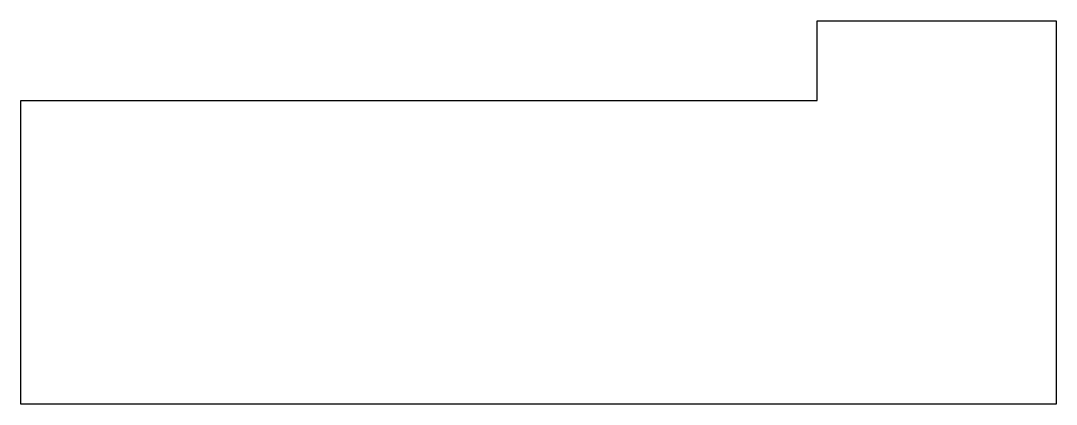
# Model space of a CAD drawing. Header units: millimetres. Extents: x -15 to 115, y -48 to 0.
import ezdxf

# ---------------------------------------------------------------- set-up
doc = ezdxf.new("R2010")
doc.units = ezdxf.units.MM
doc.layers.get('0').update_dxf_attribs({"linetype": 'CONTINUOUS'})

msp = doc.modelspace()

# ---------------------------------------------------------------- linework, layer by layer
msp.add_lwpolyline([(85, -10), (85, 0), (115, 0), (115, -48.1), (-15, -48.1), (-15, -10)], close=True)

doc.saveas('drawing.dxf')
